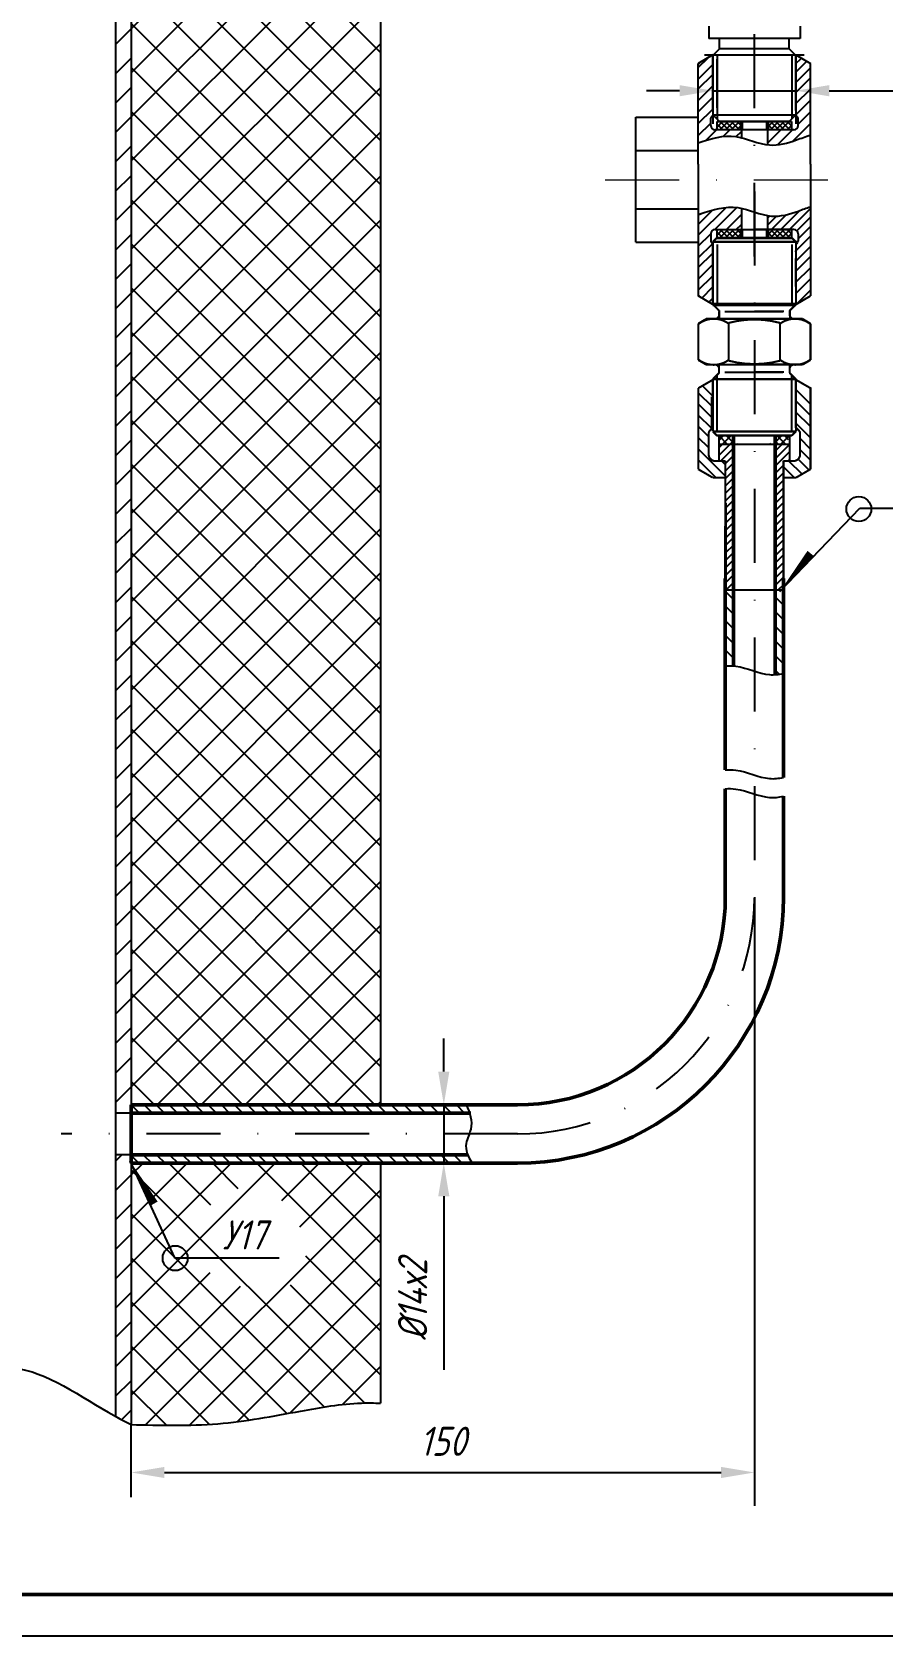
# Model space of a CAD drawing. Header units: inches. Extents: x 1474 to 3411, y 1027 to 1867.
# Drawn here: x 1605.1 to 1707.5, y 1026.5 to 1219.5 of the extents above; entities that cross this region are included whole.
import ezdxf

# ---------------------------------------------------------------- set-up
doc = ezdxf.new("R2010")
doc.units = ezdxf.units.IN
doc.header["$LTSCALE"] = 0.7
doc.header["$MEASUREMENT"] = 0
doc.linetypes.add('DASHDOT', pattern=[25.4, 12.7, -6.35, 0, -6.35])
doc.styles.get("Standard").update_dxf_attribs({"font": 'romand.shx', "width": 0.8, "oblique": 15, "height": 3.5})
doc.dimstyles.get("Standard").update_dxf_attribs({"dimtxt": 3.5, "dimasz": 4, "dimexe": 4, "dimexo": 0, "dimgap": 2, "dimtad": 1, "dimdec": 0, "dimdsep": 46, "dimtxsty": 'Standard', "dimcen": 0.09, "dimadec": 0, "dimazin": 0, "dimtfac": 1, "dimtdec": 0, "dimtmove": 0, "dimatfit": 3, "dimfxl": 0.18, "dimtolj": 1, "dimtzin": 0, "dimlwd": 25, "dimlwe": 25, "dimarcsym": 0})

# ---------------------------------------------------------------- blocks, each defined once
blk = doc.blocks.new('*X28')
at = {"color": 0}
for p, q in [((599.41, 872.86), (600.06, 873.51)), ((611.41, 872.29), (612.63, 873.51)), ((599.41, 869.72), (601.41, 871.72)), ((599.41, 866.58), (601.41, 868.58)), ((611.41, 869.15), (613.41, 871.15)), ((599.41, 863.43), (601.41, 865.43)), ((611.41, 866.01), (613.41, 868.01)), ((611.41, 862.86), (613.41, 864.86)), ((599.41, 860.29), (601.41, 862.29)), ((611.41, 859.72), (613.41, 861.72)), ((599.41, 857.15), (601.41, 859.15)), ((611.41, 856.58), (613.41, 858.58)), ((599.41, 854.01), (601.41, 856.01)), ((599.41, 850.86), (601.41, 852.86)), ((611.41, 853.43), (613.41, 855.43)), ((599.41, 847.72), (601.41, 849.72)), ((611.41, 850.29), (613.41, 852.29)), ((611.41, 847.15), (613.41, 849.15)), ((601.06, 846.22), (601.41, 846.58))]:
    blk.add_line(p, q, dxfattribs=at)
blk = doc.blocks.new('*D122')
at = {"color": 0, "lineweight": 25, "transparency": 16777216}
for p, q in [((1654.69, 1094.42), (1654.69, 1098.42)), ((1658.11, 1090.42), (1650.69, 1090.42)), ((1654.69, 1090.42), (1654.69, 1083.42)), ((1658.14, 1083.42), (1650.69, 1083.42)), ((1654.69, 1079.42), (1654.69, 1058.53))]:
    blk.add_line(p, q, dxfattribs=at)
for points in [[(1654.02, 1094.42), (1655.36, 1094.42), (1654.69, 1090.42)], [(1654.02, 1079.42), (1655.36, 1079.42), (1654.69, 1083.42)]]:
    blk.add_solid(points, dxfattribs=at)
at = {"layer": 'DEFPOINTS', "color": 0, "lineweight": 25, "transparency": 16777216}
for p in [(1658.11, 1090.42), (1654.69, 1083.42), (1658.14, 1083.42)]:
    blk.add_point(p, dxfattribs=at)
at = {"color": 0, "lineweight": 25, "transparency": 16777216, "insert": (1650.94, 1066.98), "char_height": 3.5, "attachment_point": 5, "rotation": 90}
blk.add_mtext('\\A1;%%C14х2', dxfattribs=at)
blk = doc.blocks.new('*D123')
at = {"color": 0, "lineweight": 25, "transparency": 16777216}
for p, q in [((1687.07, 1216.72), (1687.07, 1208.42)), ((1697.07, 1216.54), (1697.07, 1208.42)), ((1683.07, 1212.42), (1679.07, 1212.42)), ((1687.07, 1212.42), (1697.07, 1212.42)), ((1701.07, 1212.42), (1728.99, 1212.42))]:
    blk.add_line(p, q, dxfattribs=at)
for points in [[(1683.07, 1213.09), (1683.07, 1211.75), (1687.07, 1212.42)], [(1701.07, 1213.09), (1701.07, 1211.75), (1697.07, 1212.42)]]:
    blk.add_solid(points, dxfattribs=at)
at = {"layer": 'DEFPOINTS', "color": 0, "lineweight": 25, "transparency": 16777216}
for p in [(1687.07, 1216.72), (1697.07, 1216.54), (1697.07, 1212.42)]:
    blk.add_point(p, dxfattribs=at)
at = {"color": 0, "lineweight": 25, "transparency": 16777216, "insert": (1717.03, 1216.5), "char_height": 3.5, "attachment_point": 5}
blk.add_mtext('\\A1;М20х1,5*', dxfattribs=at)

msp = doc.modelspace()

# ---------------------------------------------------------------- hatches: boundary and pattern name
at = {"lineweight": 25}
h = msp.add_hatch(dxfattribs=at)
h.set_pattern_fill('ANSI31', color=256, scale=20, style=0)
h.set_pattern_definition([(45, (-66.4113, -7.5195), (-1.767767, 1.767767), [])])
edge = h.paths.add_edge_path()
edge.add_spline(control_points=[(1617.07, 1250.96), (1616.47, 1251.23), (1615.84, 1251.56), (1615.19, 1251.93)], knot_values=[104.934105, 104.934105, 104.934105, 104.934105, 108.256485, 108.256485, 108.256485, 108.256485], degree=3, periodic=0)
edge.add_line((1615.19, 1251.93), (1615.19, 1089.42))
edge.add_line((1615.19, 1089.42), (1616.95, 1089.42))
edge.add_line((1616.95, 1089.42), (1617.07, 1089.54))
edge.add_line((1617.07, 1089.54), (1617.07, 1250.96))
edge = h.paths.add_edge_path()
edge.add_line((1617.07, 1084.32), (1616.97, 1084.42))
edge.add_line((1616.97, 1084.42), (1615.19, 1084.42))
edge.add_line((1615.19, 1084.42), (1615.19, 1052.94))
edge.add_spline(control_points=[(1615.19, 1052.94), (1615.84, 1052.57), (1616.47, 1052.24), (1617.07, 1051.96)], knot_values=[104.934105, 104.934105, 104.934105, 104.934105, 108.256485, 108.256485, 108.256485, 108.256485], degree=3, periodic=0)
edge.add_line((1617.07, 1051.96), (1617.07, 1084.32))
h = msp.add_hatch(dxfattribs=at)
h.set_pattern_fill('ANSI37', color=256, scale=30, style=0)
h.set_pattern_definition([(45, (-66.4113, -7.5195), (-2.6516504, 2.6516504), []), (135, (-66.4113, -7.5195), (-2.6516504, -2.6516504), [])])
edge = h.paths.add_edge_path()
edge.add_spline(control_points=[(1647.07, 1241.42), (1644.95, 1240.74), (1638.98, 1238.34), (1629.24, 1245.34), (1621.48, 1248.92), (1617.07, 1250.96)], knot_values=[0, 0, 0, 0, 6.331615, 17.62674, 32.518252, 32.518252, 32.518252, 32.518252], degree=3, periodic=0)
edge.add_line((1617.07, 1250.96), (1617.07, 1090.43))
edge.add_line((1617.07, 1090.43), (1617.07, 1090.43))
edge.add_line((1617.07, 1090.43), (1617.07, 1090.42))
edge.add_line((1617.07, 1090.42), (1647.07, 1090.42))
edge.add_line((1647.07, 1090.42), (1647.07, 1241.42))
h = msp.add_hatch(dxfattribs=at)
h.set_pattern_fill('ANSI31', color=256, scale=10, angle=90, style=0)
edge = h.paths.add_edge_path()
edge.add_line((1689.57, 1152.37), (1688.57, 1152.37))
edge.add_line((1688.57, 1152.37), (1688.57, 1143.23))
edge.add_spline(control_points=[(1688.57, 1143.23), (1688.91, 1143.25), (1689.24, 1143.25), (1689.57, 1143.22)], knot_values=[8.09282, 8.09282, 8.09282, 8.09282, 10.141207, 10.141207, 10.141207, 10.141207], degree=3, periodic=0)
edge.add_line((1689.57, 1143.22), (1689.57, 1152.37))
edge = h.paths.add_edge_path()
edge.add_line((1695.57, 1152.37), (1695.33, 1152.37))
edge.add_line((1695.33, 1152.37), (1695.14, 1152.17))
edge.add_line((1695.14, 1152.17), (1695.3, 1152.37))
edge.add_line((1695.3, 1152.37), (1694.57, 1152.37))
edge.add_line((1694.57, 1152.37), (1694.57, 1142.17))
edge.add_spline(control_points=[(1694.57, 1142.17), (1694.9, 1142.19), (1695.24, 1142.24), (1695.57, 1142.32)], knot_values=[20.434018, 20.434018, 20.434018, 20.434018, 22.468262, 22.468262, 22.468262, 22.468262], degree=3, periodic=0)
edge.add_line((1695.57, 1142.32), (1695.57, 1152.37))

# ---------------------------------------------------------------- linework, layer by layer
at = {"color": 0, "linetype": 'DASHDOT'}
for q in [(1692.07, 1285.26), (1692.07, 1227.9)]:
    msp.add_line((1692.07, 1192.46), q, dxfattribs=at)
at = {"lineweight": 25}
for p, q in [((1615.19, 1251.93), (1615.19, 1052.94)), ((1617.07, 1250.96), (1617.07, 1051.96)), ((1647.07, 1241.42), (1647.07, 1090.42)), ((1687.07, 1216.72), (1685.32, 1215.7)), ((1685.32, 1203.58), (1685.32, 1215.7)), ((1687.07, 1210.25), (1687.07, 1216.72)), ((1687.57, 1216.72), (1687.57, 1209.02)), ((1687.57, 1210.36), (1687.57, 1216.22)), ((1696.57, 1216.72), (1696.57, 1209.02)), ((1697.07, 1210.04), (1697.07, 1216.72)), ((1697.07, 1216.72), (1698.82, 1215.7)), ((1698.82, 1203.58), (1698.82, 1215.7)), ((1687.07, 1210.34), (1687.07, 1213.74)), ((1687.07, 1210.35), (1687.07, 1213.74)), ((1697.07, 1210.35), (1697.07, 1213.74)), ((1690.5, 1207.72), (1690.5, 1206.78)), ((1693.65, 1207.63), (1693.65, 1205.92)), ((1696.82, 1207.72), (1696.39, 1207.72)), ((1685.32, 1203.58), (1685.32, 1187.73)), ((1698.82, 1203.58), (1698.82, 1187.73)), ((1690.5, 1198.28), (1690.5, 1195.8)), ((1693.65, 1197.41), (1693.65, 1195.53)), ((1687.32, 1195.72), (1692.07, 1195.72)), ((1696.82, 1195.72), (1692.07, 1195.72)), ((1687.04, 1194.28), (1697.24, 1194.28)), ((1687.07, 1193.67), (1687.07, 1186.72)), ((1687.07, 1193.09), (1687.07, 1189.69)), ((1687.07, 1193.08), (1687.07, 1189.69)), ((1687.57, 1193.17), (1687.57, 1187.22)), ((1696.57, 1193.17), (1696.57, 1187.22)), ((1697.07, 1193.97), (1697.07, 1186.72)), ((1687.07, 1188.85), (1687.07, 1192.25)), ((1687.07, 1188.86), (1687.07, 1192.25)), ((1697.07, 1188.86), (1697.07, 1192.25)), ((1687.07, 1186.72), (1685.32, 1187.73)), ((1697.07, 1186.72), (1698.82, 1187.73)), ((1688.67, 1152.37), (1688.67, 1162.79)), ((1695.57, 1152.28), (1695.57, 1162.79)), ((1692.07, 1115.42), (1692.07, 1042.2)), ((1617.07, 1089.42), (1615.19, 1089.42)), ((1616.95, 1089.42), (1617.06, 1089.53)), ((1617.07, 1086.01), (1617.07, 1087.72)), ((1617.07, 1084.42), (1615.19, 1084.42)), ((1617.07, 1081.99), (1618.5, 1083.42)), ((1617.07, 1076.69), (1623.8, 1083.42)), ((1617.07, 1071.39), (1629.11, 1083.42)), ((1617.07, 1066.08), (1634.41, 1083.42)), ((1645.13, 1054.56), (1617.07, 1082.62)), ((1626.65, 1078.35), (1621.58, 1083.42)), ((1629.96, 1080.34), (1626.88, 1083.42)), ((1647.07, 1068.54), (1632.18, 1083.42)), ((1635.2, 1078.91), (1639.71, 1083.42)), ((1637.35, 1075.76), (1645.02, 1083.42)), ((1647.07, 1073.84), (1637.49, 1083.42)), ((1647.07, 1079.14), (1642.79, 1083.42)), ((1647.07, 1083.42), (1647.07, 1054.52)), ((1618.81, 1051.92), (1647.07, 1080.17)), ((1640.31, 1054.09), (1617.07, 1077.32)), ((1624.09, 1051.89), (1647.07, 1074.87)), ((1635.81, 1053.28), (1617.07, 1072.02)), ((1647.07, 1063.23), (1638.07, 1072.23)), ((1617.07, 1060.78), (1626.56, 1070.27)), ((1629.82, 1052.31), (1647.07, 1069.57)), ((1617.07, 1055.48), (1630.22, 1068.63)), ((1647.07, 1057.93), (1636.25, 1068.75)), ((1631.27, 1052.51), (1617.07, 1066.71)), ((1636.15, 1053.35), (1647.07, 1064.26)), ((1626.49, 1051.99), (1617.07, 1061.41)), ((1642.5, 1054.38), (1647.07, 1058.96)), ((1621.3, 1051.88), (1617.07, 1056.11)), ((1617.07, 1043.22), (1617.07, 1051.96)), ((1621.07, 1046.2), (1688.07, 1046.2))]:
    msp.add_line(p, q, dxfattribs=at)
at = {"linetype": 'Continuous'}
for p, q in [((1686.57, 1220.18), (1686.57, 1218.72)), ((1697.57, 1220.18), (1697.57, 1218.72)), ((1677.82, 1209.22), (1685.32, 1209.22)), ((1677.82, 1205.22), (1685.32, 1205.22)), ((1677.82, 1198.22), (1685.32, 1198.22)), ((1677.82, 1194.22), (1685.32, 1194.22)), ((1686.27, 1184.97), (1692.07, 1184.97)), ((1686.27, 1184.97), (1692.07, 1184.97)), ((1697.87, 1184.97), (1692.07, 1184.97)), ((1687.06, 1171.43), (1697.07, 1171.43))]:
    msp.add_line(p, q, dxfattribs=at)
for p, q in [((1697.57, 1218.72), (1686.57, 1218.72)), ((1687.87, 1217.47), (1687.07, 1216.67)), ((1687.87, 1217.47), (1687.87, 1218.72)), ((1696.27, 1218.72), (1687.87, 1218.72)), ((1696.27, 1217.47), (1687.87, 1217.47)), ((1696.27, 1217.47), (1696.27, 1218.72)), ((1696.27, 1217.47), (1697.07, 1216.67)), ((1686.07, 1216.72), (1698.07, 1216.72)), ((1687.07, 1216.67), (1687.07, 1209.47)), ((1687.07, 1216.67), (1687.07, 1209.47)), ((1687.57, 1215.92), (1687.57, 1209.97)), ((1697.07, 1216.67), (1697.07, 1209.47)), ((1697.07, 1216.67), (1697.07, 1209.47)), ((1677.82, 1194.22), (1677.82, 1209.22)), ((1686.89, 1209.29), (1687.07, 1209.47)), ((1687.87, 1208.72), (1687.07, 1209.52)), ((1687.07, 1209.52), (1697.07, 1209.52)), ((1696.27, 1208.72), (1697.07, 1209.52)), ((1697.25, 1209.29), (1697.02, 1209.52)), ((1697.05, 1209.49), (1697.07, 1209.52)), ((1692.07, 1207.72), (1687.32, 1207.72)), ((1687.56, 1194.68), (1696.57, 1194.68)), ((1686.89, 1194.14), (1687.07, 1193.97)), ((1687.57, 1193.92), (1687.57, 1186.72)), ((1696.57, 1193.92), (1696.57, 1186.72)), ((1697.25, 1194.14), (1697.02, 1193.92)), ((1692.07, 1184.97), (1686.27, 1184.97)), ((1687.57, 1186.22), (1687.59, 1186.22)), ((1687.57, 1186.22), (1687.59, 1186.22)), ((1687.82, 1185.97), (1687.82, 1184.97)), ((1688.51, 1185.88), (1692.07, 1185.88)), ((1688.76, 1185.88), (1695.49, 1185.88)), ((1695.63, 1185.88), (1692.07, 1185.88)), ((1692.07, 1184.97), (1697.87, 1184.97)), ((1696.32, 1185.97), (1696.32, 1184.97)), ((1696.57, 1186.22), (1696.55, 1186.22)), ((1696.96, 1184.97), (1696.82, 1184.97)), ((1686.27, 1179.47), (1692.07, 1179.47)), ((1687.82, 1178.47), (1687.82, 1179.47)), ((1697.87, 1179.47), (1692.07, 1179.47)), ((1696.32, 1178.47), (1696.32, 1179.47)), ((1696.96, 1179.47), (1696.82, 1179.47)), ((1687.82, 1178.47), (1687.07, 1177.72)), ((1687.07, 1172.47), (1687.07, 1177.72)), ((1687.07, 1177.72), (1697.07, 1177.72)), ((1687.57, 1178.22), (1687.59, 1178.22)), ((1687.57, 1171.97), (1687.57, 1178.22)), ((1687.57, 1178.22), (1687.59, 1178.22)), ((1687.57, 1171.43), (1687.57, 1177.72)), ((1688.51, 1178.55), (1692.07, 1178.55)), ((1688.76, 1178.55), (1695.49, 1178.55)), ((1695.63, 1178.55), (1692.07, 1178.55)), ((1696.32, 1178.47), (1697.07, 1177.72)), ((1696.57, 1178.22), (1696.55, 1178.22)), ((1696.57, 1171.97), (1696.57, 1178.22)), ((1696.57, 1171.43), (1696.57, 1178.22)), ((1696.57, 1171.97), (1696.57, 1177.72)), ((1697.07, 1172.47), (1697.07, 1177.72)), ((1687.06, 1171.43), (1687.56, 1170.93)), ((1697.07, 1171.43), (1696.57, 1170.93)), ((1687.56, 1170.97), (1696.57, 1170.97)), ((1687.56, 1170.97), (1696.57, 1170.97)), ((1687.56, 1170.97), (1696.57, 1170.97)), ((1687.56, 1170.97), (1696.57, 1170.97)), ((1687.56, 1170.97), (1696.57, 1170.97)), ((1687.56, 1170.97), (1696.57, 1170.97)), ((1687.56, 1170.97), (1696.57, 1170.97)), ((1687.56, 1170.93), (1696.57, 1170.93)), ((1687.56, 1170.93), (1696.57, 1170.93)), ((1687.56, 1170.93), (1696.57, 1170.93)), ((1687.56, 1170.93), (1696.57, 1170.93)), ((1687.56, 1170.93), (1696.57, 1170.93)), ((1695.14, 1152.17), (1704.77, 1162.21)), ((1704.77, 1162.21), (1712.94, 1162.21)), ((1616.91, 1083.67), (1622.3, 1072.01)), ((1622.3, 1072.01), (1634.89, 1072.01)), ((1473.8, 1026.54), (2067.8, 1026.54))]:
    msp.add_line(p, q)
at = {"color": 0, "lineweight": 25}
for p, q in [((1685.32, 1215.21), (1686.49, 1216.38)), ((1685.32, 1215.57), (1685.64, 1215.89)), ((1685.32, 1213.82), (1687.07, 1215.57)), ((1697.07, 1216.54), (1697.18, 1216.65)), ((1697.07, 1215.69), (1697.65, 1216.27)), ((1697.07, 1214.65), (1698.38, 1215.96)), ((1685.32, 1212.63), (1687.07, 1214.38)), ((1697.07, 1213.41), (1698.82, 1215.16)), ((1697.07, 1212.22), (1698.82, 1213.97)), ((1685.32, 1211.25), (1687.07, 1213)), ((1685.32, 1209.9), (1687.07, 1211.65)), ((1697.07, 1210.87), (1698.82, 1212.62)), ((1685.32, 1208.46), (1687.07, 1210.21)), ((1687, 1210.23), (1687.07, 1210.3)), ((1697.04, 1209.5), (1698.82, 1211.28)), ((1697.32, 1208.38), (1698.82, 1209.88)), ((1685.32, 1207.02), (1686.82, 1208.52)), ((1693.65, 1206.1), (1696.26, 1208.72)), ((1696.68, 1206.34), (1698.82, 1208.48)), ((1686.23, 1206.45), (1687.49, 1207.72)), ((1688.32, 1206.91), (1689.12, 1207.72)), ((1689.89, 1206.9), (1690.5, 1207.5)), ((1694.84, 1205.91), (1696.65, 1207.72)), ((1685.32, 1195.03), (1688.66, 1198.38)), ((1687.32, 1195.72), (1689.97, 1198.37)), ((1696.28, 1195.72), (1698.82, 1198.26)), ((1685.32, 1196.32), (1687.08, 1198.08)), ((1688.7, 1195.72), (1690.5, 1197.51)), ((1689.89, 1195.72), (1690.5, 1196.32)), ((1693.65, 1197.1), (1693.91, 1197.37)), ((1693.65, 1196.24), (1694.74, 1197.33)), ((1694.14, 1195.72), (1695.93, 1197.51)), ((1695.25, 1195.72), (1697.55, 1198.01)), ((1697.19, 1195.55), (1698.82, 1197.19)), ((1685.32, 1193.72), (1686.82, 1195.22)), ((1696.99, 1193.08), (1698.82, 1194.91)), ((1697.32, 1194.59), (1698.82, 1196.09)), ((1685.32, 1192.33), (1687.01, 1194.02)), ((1685.32, 1191.14), (1687.07, 1192.89)), ((1697.07, 1191.92), (1698.82, 1193.67)), ((1697.07, 1190.73), (1698.82, 1192.48)), ((1685.32, 1189.76), (1687.07, 1191.51)), ((1697.07, 1189.38), (1698.82, 1191.13)), ((1685.32, 1188.41), (1687.07, 1190.16)), ((1685.74, 1187.48), (1687.07, 1188.81)), ((1697.07, 1188.04), (1698.82, 1189.79)), ((1685.32, 1187.86), (1685.64, 1187.54)), ((1686.59, 1186.99), (1687.07, 1187.47)), ((1697.07, 1186.89), (1697.18, 1186.78)), ((1697.13, 1186.75), (1698.82, 1188.44))]:
    msp.add_line(p, q, dxfattribs=at)
at = {"lineweight": 15}
for p, q in [((1687.07, 1216.72), (1697.07, 1216.72)), ((1687.07, 1186.72), (1697.07, 1186.72))]:
    msp.add_line(p, q, dxfattribs=at)
at = {"color": 0, "linetype": 'ByBlock', "lineweight": 25}
for p, q in [((1687.07, 1210.25), (1687.07, 1213.47)), ((1687.07, 1193.97), (1687.07, 1189.96)), ((1687.07, 1188.27), (1687.07, 1191.98))]:
    msp.add_line(p, q, dxfattribs=at)
at = {"color": 0, "linetype": 'ByBlock'}
for p, q in [((1686.82, 1208.22), (1686.82, 1209.11)), ((1697.32, 1208.22), (1697.32, 1209.11)), ((1686.82, 1195.22), (1686.82, 1194.32)), ((1697.32, 1195.22), (1697.32, 1194.32)), ((1686.94, 1171.77), (1686.94, 1175.59)), ((1697.07, 1171.88), (1697.07, 1175.59)), ((1688.57, 1152.37), (1688.57, 1160.04)), ((1695.57, 1152.37), (1695.57, 1160.04))]:
    msp.add_line(p, q, dxfattribs=at)
at = {"color": 0}
for p, q in [((1687.57, 1208.04), (1688.25, 1208.72)), ((1687.57, 1208.71), (1687.58, 1208.72)), ((1688.26, 1207.72), (1687.57, 1208.41)), ((1687.92, 1207.72), (1688.92, 1208.72)), ((1688.94, 1207.72), (1687.94, 1208.72)), ((1688.6, 1207.72), (1689.6, 1208.72)), ((1689.61, 1207.72), (1688.61, 1208.72)), ((1689.27, 1207.72), (1690.27, 1208.72)), ((1690.29, 1207.72), (1689.29, 1208.72)), ((1689.94, 1207.72), (1690.5, 1208.27)), ((1690.5, 1208.18), (1689.96, 1208.72)), ((1693.65, 1208.05), (1694.31, 1208.72)), ((1694.33, 1207.72), (1693.65, 1208.4)), ((1693.99, 1207.72), (1694.99, 1208.72)), ((1695, 1207.72), (1694, 1208.72)), ((1694.66, 1207.72), (1695.66, 1208.72)), ((1695.67, 1207.72), (1694.67, 1208.72)), ((1696.35, 1207.72), (1695.35, 1208.72)), ((1696.01, 1207.72), (1696.57, 1208.28)), ((1696.57, 1208.16), (1696.02, 1208.72)), ((1687.59, 1207.72), (1687.57, 1207.74)), ((1693.65, 1207.72), (1693.65, 1207.72)), ((1687.57, 1195.04), (1688.25, 1195.72)), ((1687.57, 1195.71), (1687.58, 1195.72)), ((1688.26, 1194.72), (1687.57, 1195.41)), ((1687.59, 1194.72), (1687.57, 1194.74)), ((1687.92, 1194.72), (1688.92, 1195.72)), ((1688.94, 1194.72), (1687.94, 1195.72)), ((1688.6, 1194.72), (1689.6, 1195.72)), ((1689.61, 1194.72), (1688.61, 1195.72)), ((1689.27, 1194.72), (1690.27, 1195.72)), ((1690.29, 1194.72), (1689.29, 1195.72)), ((1689.94, 1194.72), (1690.5, 1195.27)), ((1690.5, 1195.18), (1689.96, 1195.72)), ((1693.65, 1195.05), (1694.31, 1195.72)), ((1694.33, 1194.72), (1693.65, 1195.4)), ((1693.65, 1194.72), (1693.65, 1194.72)), ((1693.99, 1194.72), (1694.99, 1195.72)), ((1695, 1194.72), (1694, 1195.72)), ((1694.66, 1194.72), (1695.66, 1195.72)), ((1695.67, 1194.72), (1694.67, 1195.72)), ((1696.35, 1194.72), (1695.35, 1195.72)), ((1695.38, 1194.72), (1696.38, 1195.72)), ((1696.01, 1194.72), (1696.57, 1195.28)), ((1696.57, 1195.16), (1696.02, 1195.72)), ((1687.07, 1175.68), (1685.82, 1176.93)), ((1687.07, 1174.34), (1685.32, 1176.09)), ((1687.07, 1175.68), (1686.96, 1175.79)), ((1698.82, 1174.71), (1697.07, 1176.46)), ((1698.82, 1173.36), (1697.07, 1175.11)), ((1687.07, 1172.99), (1685.32, 1174.74)), ((1686.94, 1171.77), (1685.32, 1173.39)), ((1698.82, 1172.02), (1697.07, 1173.77)), ((1686.57, 1170.8), (1685.32, 1172.05)), ((1698.82, 1170.67), (1697.07, 1172.42)), ((1686.57, 1169.45), (1685.32, 1170.7)), ((1688.57, 1166.1), (1685.32, 1169.35)), ((1688.37, 1170.93), (1687.82, 1170.38)), ((1688.84, 1169.87), (1687.82, 1170.89)), ((1687.94, 1169.87), (1687.82, 1170)), ((1689.11, 1169.87), (1687.82, 1168.59)), ((1688.21, 1169.87), (1687.82, 1169.49)), ((1689.57, 1169.44), (1688, 1167.87)), ((1689.27, 1170.93), (1688.21, 1169.87)), ((1689.74, 1169.87), (1688.68, 1170.93)), ((1689.57, 1170.34), (1689.11, 1169.87)), ((1690.07, 1169.94), (1690, 1169.87)), ((1694.06, 1169.87), (1693.93, 1170)), ((1695.38, 1170.93), (1694.32, 1169.87)), ((1694.96, 1169.87), (1694.57, 1170.26)), ((1696.29, 1169.87), (1694.57, 1168.15)), ((1695.39, 1169.87), (1694.57, 1169.05)), ((1695.85, 1169.87), (1694.79, 1170.93)), ((1696.18, 1170.84), (1695.22, 1169.87)), ((1696.18, 1170.44), (1695.69, 1170.93)), ((1696.18, 1169.94), (1696.12, 1169.87)), ((1698.82, 1169.32), (1697.57, 1170.57)), ((1698.82, 1167.98), (1697.57, 1169.23)), ((1687.45, 1165.87), (1685.32, 1168.01)), ((1688.57, 1167.45), (1688.15, 1167.87)), ((1689.57, 1168.54), (1688.57, 1167.54)), ((1689.57, 1167.64), (1688.57, 1166.64)), ((1696.32, 1169.01), (1694.57, 1167.26)), ((1695.57, 1167.36), (1694.57, 1166.36)), ((1696.32, 1168.11), (1696.09, 1167.87)), ((1697.8, 1166.3), (1696.23, 1167.87)), ((1698.66, 1166.79), (1697.34, 1168.11)), ((1689.57, 1166.75), (1688.57, 1165.75)), ((1689.57, 1165.85), (1688.57, 1164.85)), ((1695.57, 1166.46), (1694.57, 1165.46)), ((1695.57, 1165.56), (1694.57, 1164.56)), ((1696.88, 1165.87), (1695.57, 1167.18)), ((1689.57, 1164.95), (1688.57, 1163.95)), ((1689.57, 1164.05), (1688.57, 1163.05)), ((1695.57, 1164.66), (1694.57, 1163.66)), ((1695.57, 1163.77), (1694.57, 1162.77)), ((1689.57, 1163.15), (1688.57, 1162.15)), ((1689.57, 1162.26), (1688.57, 1161.26)), ((1695.57, 1162.87), (1694.57, 1161.87)), ((1695.57, 1161.97), (1694.57, 1160.97)), ((1689.57, 1161.36), (1688.57, 1160.36)), ((1689.57, 1160.46), (1688.57, 1159.46)), ((1689.57, 1159.56), (1688.57, 1158.56)), ((1695.57, 1161.07), (1694.57, 1160.07)), ((1695.57, 1160.17), (1694.57, 1159.17)), ((1689.57, 1158.66), (1688.57, 1157.66)), ((1689.57, 1157.77), (1688.57, 1156.77)), ((1695.57, 1159.28), (1694.57, 1158.28)), ((1695.57, 1158.38), (1694.57, 1157.38)), ((1689.57, 1156.87), (1688.57, 1155.87)), ((1689.57, 1155.97), (1688.57, 1154.97)), ((1695.57, 1157.48), (1694.57, 1156.48)), ((1695.57, 1156.58), (1694.57, 1155.58)), ((1689.57, 1155.07), (1688.57, 1154.07)), ((1689.57, 1154.17), (1688.57, 1153.17)), ((1695.57, 1155.68), (1694.57, 1154.68)), ((1695.57, 1154.79), (1694.57, 1153.79)), ((1695.57, 1153.89), (1694.57, 1152.89)), ((1689.57, 1153.28), (1688.67, 1152.37)), ((1689.57, 1152.38), (1689.57, 1152.37)), ((1695.57, 1152.99), (1694.95, 1152.37)), ((1617.19, 1090.29), (1618.05, 1089.42)), ((1618.62, 1090.42), (1619.62, 1089.42)), ((1620.07, 1090.42), (1621.07, 1089.42)), ((1621.64, 1090.42), (1622.64, 1089.42)), ((1623.21, 1090.42), (1624.21, 1089.42)), ((1624.78, 1090.42), (1625.78, 1089.42)), ((1626.35, 1090.42), (1627.35, 1089.42)), ((1627.92, 1090.42), (1628.92, 1089.42)), ((1629.49, 1090.42), (1630.49, 1089.42)), ((1631.07, 1090.42), (1632.07, 1089.42)), ((1632.64, 1090.42), (1632.96, 1090.1)), ((1645.19, 1090.42), (1646.19, 1089.42)), ((1646.77, 1090.42), (1647.77, 1089.42)), ((1648.34, 1090.42), (1649.34, 1089.42)), ((1649.91, 1090.42), (1650.91, 1089.42)), ((1651.48, 1090.42), (1652.48, 1089.42)), ((1653.05, 1090.42), (1654.05, 1089.42)), ((1654.62, 1090.42), (1655.62, 1089.42)), ((1656.2, 1090.42), (1657.2, 1089.42)), ((1619.31, 1089.6), (1619.49, 1089.42)), ((1644.44, 1089.6), (1644.62, 1089.42)), ((1616.97, 1084.42), (1618, 1083.39)), ((1618.57, 1084.39), (1619.57, 1083.39)), ((1620.14, 1084.39), (1621.14, 1083.39)), ((1621.72, 1084.39), (1622.72, 1083.39)), ((1623.29, 1084.39), (1624.29, 1083.39)), ((1624.86, 1084.39), (1625.86, 1083.39)), ((1626.43, 1084.39), (1627.43, 1083.39)), ((1628, 1084.39), (1629, 1083.39)), ((1629.57, 1084.39), (1630.57, 1083.39)), ((1631.15, 1084.39), (1632.11, 1083.42)), ((1644.91, 1084.42), (1645.91, 1083.42)), ((1646.48, 1084.42), (1647.48, 1083.42)), ((1648.05, 1084.42), (1649.05, 1083.42)), ((1649.62, 1084.42), (1650.62, 1083.42)), ((1651.19, 1084.42), (1652.19, 1083.42)), ((1652.77, 1084.42), (1653.77, 1083.42)), ((1654.34, 1084.42), (1655.34, 1083.42)), ((1655.91, 1084.42), (1656.91, 1083.42)), ((1657.48, 1084.42), (1657.62, 1084.29))]:
    msp.add_line(p, q, dxfattribs=at)
at = {"linetype": 'Continuous', "lineweight": 50}
for p, q in [((1690.5, 1208.72), (1690.5, 1207.66)), ((1693.65, 1208.72), (1693.65, 1207.63)), ((1690.5, 1195.72), (1690.5, 1194.66)), ((1693.65, 1195.72), (1693.65, 1194.63)), ((1617.07, 1090.43), (1617.07, 1083.42))]:
    msp.add_line(p, q, dxfattribs=at)
at = {"linetype": 'DASHDOT', "lineweight": 15}
msp.add_line((1674.13, 1201.72), (1703.2, 1201.72), dxfattribs=at)
at = {"linetype": 'DASHDOT'}
for p, q in [((1692.07, 1200.28), (1692.07, 1115.42)), ((1663.57, 1086.92), (1608.65, 1086.92))]:
    msp.add_line(p, q, dxfattribs=at)
at = {"lineweight": 50}
for p, q in [((1687.07, 1186.72), (1697.07, 1186.72)), ((1689.57, 1170.93), (1689.57, 1143.22)), ((1694.57, 1170.93), (1694.57, 1142.17)), ((1688.57, 1153.73), (1688.57, 1130.72)), ((1695.57, 1153.73), (1695.57, 1129.81)), ((1688.57, 1138.01), (1688.57, 1130.72)), ((1695.57, 1137.1), (1695.57, 1129.81)), ((1688.57, 1128.45), (1688.57, 1115.42)), ((1695.57, 1127.54), (1695.57, 1115.42)), ((1663.57, 1090.42), (1617.07, 1090.42)), ((1657.78, 1089.42), (1617.07, 1089.42)), ((1657.96, 1089.42), (1617.1, 1089.42)), ((1657.56, 1084.42), (1617.18, 1084.42)), ((1663.57, 1083.42), (1617.07, 1083.42)), ((1481.8, 1031.54), (2062.8, 1031.54))]:
    msp.add_line(p, q, dxfattribs=at)
at = {"linetype": 'Continuous', "const_width": 0.25}
for points in [[(1687.57, 1208.72), (1687.57, 1207.72)], [(1687.57, 1208.72), (1687.57, 1207.72)], [(1696.57, 1208.72), (1696.57, 1207.72)], [(1696.57, 1208.72), (1696.57, 1207.72)], [(1687.07, 1194.22), (1692.07, 1194.22)], [(1687.57, 1195.72), (1687.57, 1194.72)], [(1687.57, 1195.72), (1687.57, 1194.72)], [(1697.07, 1194.22), (1692.08, 1194.22)], [(1696.57, 1195.72), (1696.57, 1194.72)], [(1696.57, 1195.72), (1696.57, 1194.72)], [(1687.07, 1171.43), (1692.07, 1171.43)], [(1697.07, 1171.43), (1692.08, 1171.43)]]:
    msp.add_lwpolyline(points, dxfattribs=at)
at = {"const_width": 0.25}
for points in [[(1687.57, 1208.72), (1696.57, 1208.72)], [(1687.57, 1208.72), (1696.57, 1208.72)], [(1687.57, 1208.72), (1696.57, 1208.72)], [(1687.57, 1207.72), (1696.57, 1207.72)], [(1687.07, 1194.23), (1687.56, 1194.72)], [(1687.07, 1194.22), (1687.07, 1186.72)], [(1687.56, 1194.72), (1696.57, 1194.72)], [(1687.57, 1195.72), (1696.57, 1195.72)], [(1687.57, 1195.72), (1696.57, 1195.72)], [(1687.57, 1195.72), (1696.57, 1195.72)], [(1687.57, 1194.72), (1696.57, 1194.72)], [(1697.07, 1194.22), (1696.57, 1194.72)], [(1697.07, 1194.22), (1697.07, 1186.72)], [(1687.75, 1186.04), (1687.07, 1186.72)], [(1696.39, 1186.04), (1697.07, 1186.72)], [(1686.27, 1184.97), (1685.32, 1184.41)], [(1686.27, 1184.97), (1692.07, 1184.97)], [(1687.82, 1185.86), (1687.82, 1185.47)], [(1697.87, 1184.97), (1692.07, 1184.97)], [(1696.32, 1185.86), (1696.32, 1185.47)], [(1696.32, 1185.86), (1696.32, 1185.47)], [(1697.87, 1184.97), (1698.82, 1184.41)], [(1697.87, 1184.97), (1698.82, 1184.41)], [(1685.32, 1180.02), (1685.32, 1184.41)], [(1688.98, 1179.94), (1688.98, 1184.49)], [(1695.16, 1179.94), (1695.16, 1184.49)], [(1698.82, 1180.02), (1698.82, 1184.41)], [(1698.82, 1180.02), (1698.82, 1183.41)], [(1686.27, 1179.47), (1685.32, 1180.02)], [(1692.07, 1179.47), (1686.27, 1179.47)], [(1687.82, 1178.57), (1687.82, 1178.97)], [(1692.07, 1179.47), (1697.87, 1179.47)], [(1696.32, 1178.57), (1696.32, 1178.97)], [(1696.32, 1178.57), (1696.32, 1178.97)], [(1697.87, 1179.47), (1696.82, 1179.47)], [(1697.87, 1179.47), (1698.82, 1180.02)], [(1697.87, 1179.47), (1698.82, 1180.02)], [(1687.15, 1177.69), (1685.32, 1176.64)], [(1687.75, 1178.39), (1687.07, 1177.72)], [(1687.07, 1171.43), (1687.07, 1177.72)], [(1687.07, 1177.72), (1692.07, 1177.72)], [(1697.07, 1177.72), (1692.07, 1177.72)], [(1696.39, 1178.39), (1697.07, 1177.72)], [(1696.39, 1178.39), (1697.07, 1177.72)], [(1697, 1177.69), (1698.82, 1176.64)], [(1697.07, 1172.45), (1697.07, 1177.72)], [(1697.07, 1171.43), (1697.07, 1177.72)], [(1685.32, 1166.88), (1685.32, 1176.64)], [(1698.82, 1166.89), (1698.82, 1176.72)], [(1686.57, 1168.67), (1686.57, 1171.19)], [(1686.72, 1171.54), (1687.07, 1171.9)], [(1687.07, 1171.42), (1687.56, 1170.93)], [(1697.07, 1171.43), (1696.57, 1170.93)], [(1697.07, 1171.42), (1696.58, 1170.93)], [(1697.42, 1171.53), (1697.07, 1171.88)], [(1697.57, 1168.67), (1697.57, 1171.19)], [(1687.56, 1170.93), (1696.57, 1170.93)], [(1687.82, 1167.87), (1687.82, 1170.93)], [(1687.82, 1169.87), (1696.32, 1169.87)], [(1696.32, 1167.87), (1696.32, 1170.93)], [(1687.37, 1167.87), (1688.57, 1167.87)], [(1687.82, 1167.87), (1688.57, 1167.87)], [(1688.57, 1152.37), (1688.57, 1167.93)], [(1695.57, 1152.37), (1695.57, 1167.93)], [(1695.57, 1167.87), (1696.32, 1167.87)], [(1695.57, 1167.87), (1696.77, 1167.87)], [(1687.07, 1165.87), (1685.32, 1166.88)], [(1687.07, 1165.87), (1688.57, 1165.87)], [(1695.57, 1165.87), (1697.07, 1165.87)], [(1697.07, 1165.87), (1698.82, 1166.89)], [(1695.57, 1152.37), (1688.57, 1152.37)], [(1695.57, 1152.37), (1688.57, 1152.37)], [(1688.57, 1152.37), (1695.57, 1152.37)], [(1688.57, 1152.37), (1695.57, 1152.37)]]:
    msp.add_lwpolyline(points, dxfattribs=at)
for points in [[(1688.98, 1184.39, 0.337742), (1685.32, 1184.34, 0.337742)], [(1687.82, 1185.47, -0.414214), (1687.32, 1184.97, -0.414214)], [(1687.75, 1186.04, -0.198912), (1687.82, 1185.86, -0.198912)], [(1692.07, 1184.9, 0.065251), (1688.98, 1184.49, 0.065251)], [(1692.07, 1184.9, -0.065251), (1695.16, 1184.49, -0.065251)], [(1695.16, 1184.39, -0.337742), (1698.82, 1184.34, -0.337742)], [(1696.39, 1186.04, 0.198912), (1696.32, 1185.86, 0.198912)], [(1696.32, 1185.86, -0.198912), (1696.39, 1186.04, -0.198912)], [(1696.32, 1185.47, 0.414214), (1696.82, 1184.97, 0.414214)], [(1696.82, 1184.97, -0.414214), (1696.32, 1185.47, -0.414214)], [(1685.32, 1180.09, 0.337742), (1688.98, 1180.04, 0.337742)], [(1687.82, 1178.97, 0.414214), (1687.32, 1179.47, 0.414214)], [(1688.98, 1179.94, 0.065251), (1692.07, 1179.54, 0.065251)], [(1695.16, 1179.94, -0.065251), (1692.07, 1179.54, -0.065251)], [(1698.82, 1180.09, -0.337742), (1695.16, 1180.04, -0.337742)], [(1696.32, 1178.97, -0.414214), (1696.82, 1179.47, -0.414214)], [(1696.82, 1179.47, 0.414214), (1696.32, 1178.97, 0.414214)], [(1687.75, 1178.39, 0.198912), (1687.82, 1178.57, 0.198912)], [(1696.39, 1178.39, -0.198912), (1696.32, 1178.57, -0.198912)], [(1696.32, 1178.57, 0.198912), (1696.39, 1178.39, 0.198912)], [(1686.72, 1171.54, 0.198912), (1686.57, 1171.19, 0.198912)], [(1697.57, 1171.19, 0.198912), (1697.42, 1171.54, 0.198912)], [(1686.57, 1168.67, 0.414214), (1687.37, 1167.87, 0.414214)], [(1696.77, 1167.87, 0.414214), (1697.57, 1168.67, 0.414214)]]:
    msp.add_lwpolyline(points, format="xyb", dxfattribs=at)
for points in [[(1695.14, 1152.17, 0, 1, 0), (1698.85, 1156.75, 1, 1, 0)], [(1616.91, 1083.67, 0, 1, 0), (1619.82, 1078.54, 1, 1, 0)]]:
    msp.add_lwpolyline(points, format="xyseb")
for centre in [(1704.64, 1162.09), (1622.36, 1071.98)]:
    msp.add_circle(centre, 1.5)
for centre, radius, start, end in [((1687.07, 1209.11), 0.25, 135, 180), ((1687.32, 1208.22), 0.5, 180, 270), ((1696.82, 1208.22), 0.5, 270, 0), ((1697.07, 1209.11), 0.25, 0, 45), ((1687.32, 1195.22), 0.5, 90, 180), ((1687.07, 1194.32), 0.25, 180, 225), ((1696.82, 1195.22), 0.5, 0, 90), ((1697.07, 1194.32), 0.25, 315, 0), ((1696.96, 1181.97), 3.02, 51.9873, 90)]:
    msp.add_arc(centre, radius, start, end)
at = {"lineweight": 50}
for radius in [25, 32]:
    msp.add_arc((1663.57, 1115.42), radius, 270, 0, dxfattribs=at)
at = {"linetype": 'DASHDOT', "lineweight": 25}
msp.add_arc((1663.57, 1115.42), 28.5, 270, 0, dxfattribs=at)
at = {"lineweight": 25}
for points, knots in [([(1685.32, 1206.15), (1686.84, 1206.68), (1689.72, 1207.51), (1693.6, 1205.43), (1696.62, 1206.26), (1698.26, 1206.93), (1698.82, 1207.08)], [1.483773, 1.483773, 1.483773, 1.483773, 10.716827, 19.061226, 25.650369, 29.078024, 29.078024, 29.078024, 29.078024]), ([(1685.56, 1197.6), (1687.08, 1198.13), (1689.97, 1198.96), (1693.84, 1196.88), (1696.78, 1197.69), (1698.34, 1198.32), (1698.82, 1198.46)], [1.483773, 1.483773, 1.483773, 1.483773, 10.716827, 19.061226, 25.650369, 28.585146, 28.585146, 28.585146, 28.585146]), ([(1688.57, 1143.23), (1689, 1143.26), (1690.78, 1143.23), (1693.09, 1141.99), (1695.01, 1142.2), (1695.57, 1142.32)], [8.09282, 8.09282, 8.09282, 8.09282, 10.716827, 19.061226, 22.468262, 22.468262, 22.468262, 22.468262]), ([(1688.57, 1130.72), (1689, 1130.76), (1690.78, 1130.73), (1693.09, 1129.49), (1695.01, 1129.69), (1695.57, 1129.81)], [8.09282, 8.09282, 8.09282, 8.09282, 10.716827, 19.061226, 22.468262, 22.468262, 22.468262, 22.468262]), ([(1688.57, 1128.45), (1689, 1128.48), (1690.78, 1128.45), (1693.09, 1127.22), (1695.01, 1127.42), (1695.57, 1127.54)], [8.09282, 8.09282, 8.09282, 8.09282, 10.716827, 19.061226, 22.468262, 22.468262, 22.468262, 22.468262]), ([(1657.38, 1090.42), (1657.83, 1089.45), (1658.35, 1087.89), (1657.03, 1085.59), (1657.58, 1084.16), (1658.12, 1083.42)], [1.86348, 1.86348, 1.86348, 1.86348, 7.888193, 11.508339, 16.499569, 16.499569, 16.499569, 16.499569]), ([(1563.3, 1058.49), (1565.89, 1059.92), (1575.04, 1064.41), (1590.04, 1053.28), (1602.74, 1061.84), (1613.6, 1053.56), (1617.07, 1051.96)], [3.019943, 3.019943, 3.019943, 3.019943, 20.046266, 62.734078, 88.956862, 108.256485, 108.256485, 108.256485, 108.256485]), ([(1617.07, 1051.96), (1620.55, 1051.87), (1627.41, 1051.69), (1636.58, 1053.44), (1643.05, 1054.6), (1646.31, 1054.57), (1647.07, 1054.52)], [0, 0, 0, 0, 10.421508, 20.497878, 27.893738, 30.160917, 30.160917, 30.160917, 30.160917])]:
    msp.add_open_spline(points, degree=3, knots=knots, dxfattribs=at)
msp.add_open_spline([(1685.56, 1197.6), (1685.77, 1197.63), (1685.62, 1197.58), (1685.32, 1197.49)], degree=3, dxfattribs=at)
for points in [[(1621.07, 1046.87), (1621.07, 1045.53), (1617.07, 1046.2)], [(1688.07, 1046.87), (1688.07, 1045.53), (1692.07, 1046.2)]]:
    msp.add_solid(points, dxfattribs=at)
at = {"layer": 'DEFPOINTS', "color": 0, "linetype": 'ByBlock'}
for p in [(1696.57, 1218.72), (1687.49, 1184.97), (1696.65, 1184.97), (1687.49, 1179.47), (1696.65, 1179.47), (1686.94, 1171.77), (1692.07, 1171.33), (1692.07, 1171.33), (1694.07, 1171.33), (1697.07, 1171.88), (1687.56, 1170.93), (1687.56, 1170.93), (1694.47, 1170.93), (1696.57, 1170.94), (1696.58, 1170.93), (1696.58, 1170.93)]:
    msp.add_point(p, dxfattribs=at)
at = {"layer": 'DEFPOINTS', "color": 0, "linetype": 'ByBlock', "lineweight": 25}
for p in [(1687.07, 1216.72), (1692.07, 1216.72), (1697.07, 1216.72), (1687.07, 1211.97), (1687.07, 1191.46), (1687.07, 1190.48), (1687.07, 1186.72), (1692.07, 1186.72), (1697.07, 1186.72)]:
    msp.add_point(p, dxfattribs=at)

# ---------------------------------------------------------------- block references
at = {"xscale": 0.5, "yscale": 0.5, "zscale": 0.5, "rotation": 270}
msp.add_blockref('*X28', (1208.79, 1390.13), dxfattribs=at)

# ---------------------------------------------------------------- texts
at = {"lineweight": 25, "insert": (1628.06, 1076.52), "char_height": 3.5, "width": 15.4142, "attachment_point": 1}
msp.add_mtext('У17', dxfattribs=at)
at = {"lineweight": 25, "insert": (1654.57, 1049.95), "char_height": 3.5, "attachment_point": 5}
msp.add_mtext('\\A1;150', dxfattribs=at)

# ---------------------------------------------------------------- dimensions: what is measured, and where the dimension line sits
at = {"lineweight": 25}
dim = msp.add_linear_dim(base=(1697.07, 1212.42), p1=(1687.07, 1216.72), p2=(1697.07, 1216.54), text='М20х1,5*', dimstyle='Standard', dxfattribs=at)
dim.commit()
dim.dimension.update_dxf_attribs({"geometry": '*D123', "text_midpoint": (1717.03, 1216.5)})
dim = msp.add_linear_dim(base=(1654.69, 1083.42), p1=(1658.11, 1090.42), p2=(1658.14, 1083.42), angle=270, text='%%C14х2', dimstyle='Standard', dxfattribs=at)
dim.commit()
dim.dimension.update_dxf_attribs({"geometry": '*D122', "text_midpoint": (1650.94, 1066.98)})

doc.saveas('drawing.dxf')
